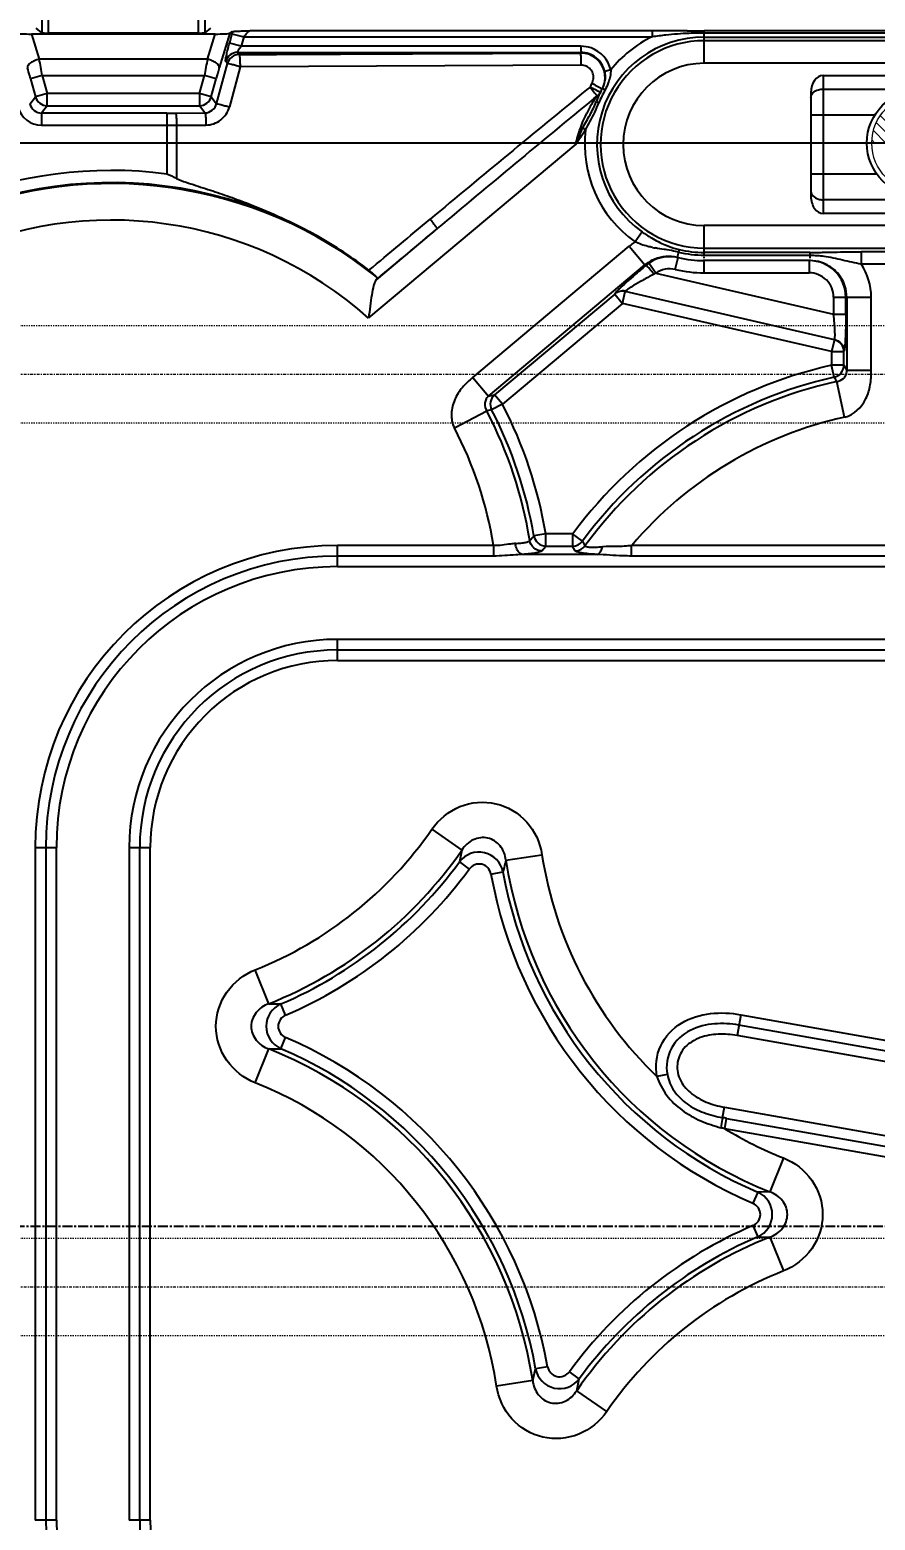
# Model space of a CAD drawing. Header units: millimetres. Extents: x 2461 to 3142, y 1660 to 2165.
# Drawn here: x 2620.1 to 2689.6, y 1905.2 to 2027.7 of the extents above; entities that cross this region are included whole.
import ezdxf
from ezdxf.enums import TextEntityAlignment as Align

# ---------------------------------------------------------------- set-up
doc = ezdxf.new("R2010")
doc.units = ezdxf.units.MM
doc.linetypes.add('CENTER', pattern=[0.6, 0.375, -0.075, 0.075, -0.075])
doc.linetypes.add('HIDDEN', pattern=[0.2, 0.1, -0.1])
for name, color, linetype, lineweight in [('cool', 153, 'HIDDEN', 9), ('dim', 82, 'Continuous', 9), ('epin', 13, 'Continuous', 9)]:
    doc.layers.add(name, color=color, linetype=linetype, lineweight=lineweight)
doc.layers.add('DEFAULT_2', color=8, linetype='HIDDEN')
doc.styles.get("Standard").update_dxf_attribs({"font": 'arial.ttf'})
doc.styles.add('TXT05', font='txt.shx', dxfattribs={"width": 0.5, "bigfont": 'gbcbig.shx'})
doc.dimstyles.new('mold', dxfattribs={"dimtxt": 8, "dimasz": 5, "dimexe": 0, "dimexo": 0, "dimgap": 0, "dimtad": 1, "dimzin": 1, "dimtxsty": 'Standard', "dimcen": 0, "dimclrd": 4, "dimclre": 4, "dimclrt": 6, "dimazin": 0, "dimtfac": 1, "dimtofl": 0, "dimtmove": 0, "dimatfit": 3, "dimfxl": 0, "dimarcsym": 0})

# ---------------------------------------------------------------- blocks, each defined once
blk = doc.blocks.new('124')
at = {"layer": 'cool', "ltscale": 0.932966}
for p, q in [((10.14, -1344.71), (401.48, -1344.71)), ((10.14, -1352.71), (401.48, -1352.71))]:
    blk.add_line(p, q, dxfattribs=at)
at = {"layer": 'cool', "color": 1, "linetype": 'CENTER', "ltscale": 0.621977}
blk.add_line((-4.19, -1348.71), (415.81, -1348.71), dxfattribs=at)
blk = doc.blocks.new('*D76')
at = {"layer": 'Defpoints', "color": 0, "transparency": 16777216}
for p in [(2511.8, 2018.35), (2724.98, 2018.35), (2728.28, 1929.35)]:
    blk.add_point(p, dxfattribs=at)
at = {"layer": 'dim', "color": 4, "lineweight": -2, "transparency": 16777216}
blk.add_line((2724.98, 2018.35), (2494.94, 2018.35), dxfattribs=at)
at = {"layer": 'dim', "color": 6, "transparency": 16777216, "insert": (2503.37, 2021.36), "char_height": 5, "attachment_point": 5}
blk.add_mtext('89,00', dxfattribs=at)
blk = doc.blocks.new('*D81')
at = {"layer": 'Defpoints', "color": 0, "transparency": 16777216}
for p in [(2694.28, 2111.46), (2693.28, 2018.35), (2728.28, 1929.35)]:
    blk.add_point(p, dxfattribs=at)
at = {"layer": 'dim', "color": 4, "lineweight": -2, "transparency": 16777216}
for p, q in [((2694.28, 2107.46), (2694.28, 2128.31)), ((2693.28, 2103.46), (2694.28, 2107.46)), ((2693.28, 2018.35), (2693.28, 2103.46))]:
    blk.add_line(p, q, dxfattribs=at)
at = {"layer": 'dim', "color": 6, "transparency": 16777216, "insert": (2691.27, 2119.89), "char_height": 5, "attachment_point": 5, "rotation": 90}
blk.add_mtext('35,00', dxfattribs=at)
blk = doc.blocks.new('epin_ejp_8')
at = {"layer": 'epin'}
h = blk.add_hatch(dxfattribs=at)
h.set_pattern_fill('_ANSI31', color=123, scale=0.2, angle=90, style=0)
h.set_pattern_definition([(135, (-263.1036, 1313.3417), (-0.4490128, -0.4490128), [])])
h.paths.add_polyline_path([(0, 4, 0.414214), (-4, 0), (0, 0)])
h.paths.add_polyline_path([(4, 0), (0, 0), (0, -4, 0.414214)])
at = {"layer": 'epin', "color": 1, "linetype": 'CENTER', "ltscale": 0.248791}
for p, q in [((0, -4.4), (0, 4.4)), ((-4.4, 0), (4.4, 0))]:
    blk.add_line(p, q, dxfattribs=at)
at = {"layer": 'epin'}
blk.add_circle((0, 0), 4, dxfattribs=at)
at = {"layer": 'epin', "color": 6, "style": 'TXT05', "width": 0.5}
blk.add_text('%%c8', height=2.8, dxfattribs=at).set_placement((1.33, 1.8), align=Align.MIDDLE)

msp = doc.modelspace()

# ---------------------------------------------------------------- linework, layer by layer
at = {"color": 7, "linetype": 'Continuous'}
for p, q in [((2621.094, 2042.095), (2621.094, 2027.422)), ((2621.62, 2027.397), (2621.62, 2042.484)), ((2633.937, 2042.085), (2633.937, 2027.397)), ((2634.464, 2042.095), (2634.464, 2027.422)), ((2620.237, 2027.318), (2620.864, 2025.256)), ((2635.321, 2027.318), (2620.237, 2027.318)), ((2621.094, 2027.422), (2620.612, 2027.792)), ((2633.937, 2027.397), (2621.62, 2027.397)), ((2634.946, 2027.792), (2634.464, 2027.422)), ((2634.693, 2025.256), (2635.321, 2027.318)), ((2636.524, 2027.381), (2635.662, 2024.547)), ((2636.698, 2027.346), (2636.49, 2026.57)), ((2636.524, 2027.381), (2636.743, 2027.514)), ((2636.698, 2027.346), (2637.666, 2027.086)), ((2637.666, 2027.086), (2637.458, 2026.31)), ((2637.666, 2027.086), (2671.233, 2027.086)), ((2671.233, 2027.588), (2638.173, 2027.588)), ((2671.233, 2027.588), (2671.233, 2027.086)), ((2675.516, 2027.4), (2675.516, 2027.568)), ((2781.041, 2027.568), (2675.516, 2027.568)), ((2781.041, 2027.4), (2675.516, 2027.4)), ((2637.458, 2026.31), (2636.49, 2026.57)), ((2665.384, 2026.31), (2637.458, 2026.31)), ((2665.384, 2026.31), (2665.384, 2025.809)), ((2675.516, 2024.911), (2675.518, 2027.065)), ((2675.518, 2027.065), (2781.04, 2027.065)), ((2781.04, 2026.766), (2675.518, 2026.766)), ((2634.693, 2025.256), (2620.864, 2025.256)), ((2635.445, 2021.591), (2636.324, 2024.889)), ((2636.324, 2024.889), (2636.188, 2025.066)), ((2637.368, 2024.629), (2636.49, 2021.332)), ((2637.157, 2025.809), (2637.293, 2025.632)), ((2637.157, 2025.809), (2665.384, 2025.809)), ((2665.408, 2024.755), (2637.368, 2024.629)), ((2665.384, 2025.809), (2665.355, 2025.757)), ((2781.041, 2024.911), (2675.516, 2024.911)), ((2621.12, 2023.907), (2620.152, 2023.648)), ((2620.152, 2023.648), (2620.55, 2022.162)), ((2621.12, 2023.907), (2621.519, 2022.422)), ((2621.12, 2023.907), (2634.437, 2023.907)), ((2634.039, 2022.422), (2634.437, 2023.907)), ((2635.406, 2023.648), (2634.437, 2023.907)), ((2635.007, 2022.162), (2635.406, 2023.648)), ((2667.828, 2024.361), (2667.339, 2024.249)), ((2685.279, 2023.911), (2685.279, 2012.578)), ((2685.279, 2023.911), (2701.279, 2023.911)), ((2621.519, 2022.422), (2620.55, 2022.162)), ((2621.519, 2021.419), (2621.519, 2022.422)), ((2634.039, 2022.422), (2621.519, 2022.422)), ((2634.039, 2022.422), (2634.039, 2021.419)), ((2635.007, 2022.162), (2634.039, 2022.422)), ((2666.127, 2022.957), (2665.839, 2022.722)), ((2666.691, 2022.224), (2666.426, 2022.005)), ((2667.36, 2022.723), (2667.174, 2022.825)), ((2684.279, 2022.497), (2684.279, 2013.992)), ((2685.279, 2022.79), (2701.279, 2022.79)), ((2620.092, 2021.565), (2620.55, 2022.162)), ((2621.519, 2021.419), (2621.061, 2020.822)), ((2621.519, 2021.419), (2634.039, 2021.419)), ((2634.485, 2020.838), (2634.039, 2021.419)), ((2635.007, 2022.162), (2635.445, 2021.591)), ((2666.861, 2021.661), (2666.665, 2021.739)), ((2621.061, 2020.822), (2621.061, 2019.82)), ((2631.349, 2020.822), (2621.061, 2020.822)), ((2621.061, 2019.82), (2632.15, 2019.822)), ((2631.349, 2020.822), (2631.349, 2015.813)), ((2632.07, 2020.824), (2634.485, 2020.838)), ((2632.15, 2019.822), (2634.563, 2019.835)), ((2632.15, 2019.822), (2632.15, 2015.446)), ((2684.279, 2020.668), (2689.536, 2020.668)), ((2665.767, 2019.456), (2665.544, 2019.611)), ((2664.964, 2018.273), (2647.93, 2003.98)), ((2684.279, 2015.821), (2689.682, 2015.821)), ((2701.279, 2013.699), (2685.279, 2013.699)), ((2701.279, 2012.578), (2685.279, 2012.578)), ((2653.566, 2011.329), (2648.555, 2007.124)), ((2675.516, 2009.143), (2675.516, 2011.578)), ((2781.041, 2011.578), (2675.516, 2011.578)), ((2670.41, 2011.052), (2669.829, 2010.233)), ((2656.506, 1999.1), (2669.347, 2009.876)), ((2669.347, 2009.876), (2670.638, 2008.338)), ((2673.13, 2007.965), (2673.358, 2008.944)), ((2673.447, 2009.609), (2673.292, 2008.96)), ((2675.516, 2009.723), (2781.041, 2009.723)), ((2684.201, 2009.365), (2675.516, 2009.365)), ((2675.516, 2009.143), (2684.201, 2009.143)), ((2684.201, 2009.365), (2684.201, 2008.9)), ((2688.42, 2009.424), (2688.42, 2008.42)), ((2699.295, 2009.424), (2688.42, 2009.424)), ((2657.796, 1997.563), (2670.638, 2008.338)), ((2670.638, 2008.338), (2670.734, 2008.315)), ((2671.528, 2007.66), (2670.958, 2008.486)), ((2671.528, 2007.66), (2686.142, 2004.292)), ((2675.516, 2007.692), (2675.516, 2008.697)), ((2684.129, 2008.697), (2675.516, 2008.697)), ((2675.516, 2007.692), (2684.129, 2007.692)), ((2684.129, 2008.697), (2684.129, 2007.692)), ((2688.42, 2008.42), (2699.295, 2008.42)), ((2668.157, 2005.946), (2658.282, 1997.66)), ((2668.802, 2005.178), (2658.927, 1996.892)), ((2668.168, 2005.978), (2668.157, 2005.946)), ((2668.157, 2005.946), (2668.802, 2005.178)), ((2668.802, 2005.178), (2669.026, 2006.152)), ((2685.984, 2001.217), (2668.802, 2005.178)), ((2669.038, 2006.183), (2669.026, 2006.152)), ((2686.209, 2002.191), (2669.026, 2006.152)), ((2686.142, 2005.683), (2686.142, 2004.292)), ((2686.142, 2005.682), (2687.146, 2005.682)), ((2687.146, 2004.292), (2687.146, 2005.682)), ((2687.225, 2005.682), (2687.225, 1999.66)), ((2687.225, 2005.682), (2689.232, 2005.682)), ((2689.232, 1999.66), (2689.232, 2005.682)), ((2686.142, 2004.292), (2687.146, 2004.292)), ((2686.209, 2002.191), (2685.984, 2001.217)), ((2686.209, 2002.191), (2686.225, 2002.222)), ((2685.984, 2001.217), (2685.984, 2000.095)), ((2685.984, 2001.217), (2686.988, 2001.217)), ((2686.988, 2001.217), (2687.004, 2001.248)), ((2686.988, 2000.095), (2686.988, 2001.217)), ((2656.506, 1999.1), (2657.796, 1997.563)), ((2686.201, 1999.119), (2685.984, 2000.095)), ((2686.988, 2000.095), (2685.984, 2000.095)), ((2686.988, 2000.095), (2687.225, 1999.66)), ((2689.232, 1999.66), (2687.225, 1999.66)), ((2687.039, 1995.826), (2686.397, 1998.755)), ((2657.796, 1997.563), (2658.282, 1997.66)), ((2658.927, 1996.892), (2658.04, 1996.431)), ((2658.927, 1996.892), (2658.282, 1997.66)), ((2654.979, 1994.956), (2657.635, 1996.346)), ((2658.04, 1996.431), (2657.635, 1996.346)), ((2662.498, 1986.238), (2661.512, 1986.071)), ((2662.498, 1985.239), (2662.498, 1986.238)), ((2664.701, 1986.238), (2662.498, 1986.238)), ((2664.701, 1986.238), (2664.701, 1985.239)), ((2665.505, 1985.645), (2664.701, 1986.238)), ((2665.505, 1985.645), (2665.71, 1985.251)), ((2645.366, 1983.546), (2645.366, 1985.287)), ((2658.199, 1985.287), (2645.366, 1985.287)), ((2658.199, 1984.417), (2645.366, 1984.417)), ((2658.199, 1985.287), (2658.199, 1984.417)), ((2666.677, 1984.546), (2660.588, 1984.546)), ((2662.16, 1984.841), (2662.498, 1985.239)), ((2662.498, 1985.239), (2664.701, 1985.239)), ((2664.903, 1984.841), (2664.701, 1985.239)), ((2669.549, 1984.417), (2669.549, 1985.287)), ((2718.166, 1985.287), (2669.549, 1985.287)), ((2718.166, 1984.417), (2669.549, 1984.417)), ((2645.366, 1983.546), (2811.191, 1983.546)), ((2645.366, 1975.827), (2645.366, 1977.568)), ((2811.191, 1977.568), (2645.366, 1977.568)), ((2645.366, 1976.697), (2723.704, 1976.697)), ((2645.366, 1975.827), (2723.704, 1975.827)), ((2653.13, 1961.96), (2655.596, 1960.254)), ((2620.536, 1960.457), (2620.536, 1905.182)), ((2620.536, 1960.457), (2622.277, 1960.457)), ((2621.407, 1960.457), (2621.407, 1905.182)), ((2622.277, 1905.182), (2622.277, 1960.457)), ((2628.255, 1960.457), (2628.255, 1905.182)), ((2628.255, 1960.457), (2629.996, 1960.457)), ((2629.126, 1905.182), (2629.126, 1960.457)), ((2629.996, 1905.182), (2629.996, 1960.457)), ((2655.596, 1960.254), (2655.392, 1959.28)), ((2659.216, 1959.42), (2662.18, 1959.874)), ((2655.392, 1959.28), (2656.199, 1958.69)), ((2657.99, 1958.277), (2658.974, 1958.454)), ((2639.727, 1947.626), (2638.619, 1950.412)), ((2639.727, 1947.626), (2640.722, 1947.606)), ((2641.115, 1946.687), (2640.722, 1947.606)), ((2678.511, 1946.724), (2678.209, 1945.01)), ((2678.511, 1946.724), (2698.05, 1943.279)), ((2697.899, 1942.422), (2678.36, 1945.867)), ((2638.619, 1941.125), (2639.727, 1943.911)), ((2639.727, 1943.911), (2640.722, 1943.931)), ((2640.722, 1943.931), (2641.115, 1944.85)), ((2697.748, 1941.564), (2678.209, 1945.01)), ((2672.481, 1941.812), (2671.627, 1941.645)), ((2677.019, 1938.264), (2677.17, 1939.122)), ((2677.17, 1939.122), (2696.71, 1935.677)), ((2677.203, 1937.349), (2677.354, 1938.206)), ((2677.354, 1938.206), (2696.559, 1934.82)), ((2696.408, 1933.963), (2677.203, 1937.349)), ((2682.013, 1934.951), (2680.904, 1932.164)), ((2679.909, 1932.145), (2679.516, 1931.226)), ((2680.904, 1932.164), (2679.909, 1932.145)), ((2679.516, 1929.388), (2679.909, 1928.469)), ((2679.909, 1928.469), (2680.904, 1928.45)), ((2680.904, 1928.45), (2682.013, 1925.663)), ((2661.415, 1916.656), (2661.658, 1917.621)), ((2662.641, 1917.798), (2661.658, 1917.621)), ((2665.239, 1916.796), (2664.432, 1917.385)), ((2661.415, 1916.656), (2658.451, 1916.202)), ((2665.035, 1915.822), (2665.239, 1916.796)), ((2667.501, 1914.116), (2665.035, 1915.822)), ((2622.277, 1905.182), (2620.536, 1905.182)), ((2629.996, 1905.182), (2628.255, 1905.182))]:
    msp.add_line(p, q, dxfattribs=at)
msp.add_line((2728.279, 2018.355), (2681.576, 2018.355))
at = {"color": 1, "linetype": 'CENTER', "ltscale": 2.176921}
msp.add_line((2518.279, 1929.352), (2938.279, 1929.352), dxfattribs=at)
at = {"color": 7, "linetype": 'Continuous'}
msp.add_circle((2693.279, 2018.355), 4.4, dxfattribs=at)
for centre, radius, start, end in [((2658.99, 2021.372), 23.079, 164.56549, 164.99997), ((2675.516, 2018.245), 9.825, 115.85015, 141.49719), ((2676.19, 1991.673), 35.758, 96.149, 97.9682), ((2675.614, 2256.937), 229.369, 269.62421, 269.97554), ((2675.516, 1999.315), 28.086, 90.00037, 91.21098), ((2665.384, 2023.804), 2.507, 12.9655, 70.67465), ((2675.516, 2018.245), 8.821, 89.99108, 234.63002), ((2675.516, 2018.245), 8.522, 89.99108, 270), ((2560.628, 2013.111), 61.449, 10.11953, 11.39928), ((2694.804, 2013.135), 61.32, 168.59938, 169.88181), ((2637.161, 2024.801), 1.008, 90.24128, 164.75868), ((2637.297, 2024.624), 1.008, 90.22947, 164.77053), ((2665.356, 2023.755), 2.002, 83.65542, 90.02061), ((2665.36, 2023.751), 2.005, 351.35045, 50.61772), ((2675.516, 2018.245), 6.666, 90, 270), ((2662.031, 2016.545), 27.556, 163.11861, 165.06215), ((2665.438, 2023.786), 1.954, 345.40832, 359.51804), ((2665.342, 2023.788), 2.049, 359.48616, 13.00729), ((3723.451, 729.879), 1670.325, 129.28496, 129.856996), ((2675.541, 2018.234), 10.533, 151.42945, 153.35534), ((2648.547, 1987.841), 39.272, 62.86929, 63.40743), ((2678.3, 2014.455), 13.969, 146.20929, 149.09009), ((2675.516, 2018.245), 9.547, 151.55, 158.45628), ((2675.516, 2018.245), 9.305, 151.23105, 158.45634), ((2666.416, 2022.789), 0.624, 321.2121, 333.43504), ((2665.394, 2023.801), 2, 331.24742, 345.29177), ((2621.06, 2021.824), 2.004, 194.98167, 270.01778), ((2621.523, 2022.427), 1.008, 195.22948, 269.77052), ((2634.035, 2022.427), 1.008, 270.22947, 344.77053), ((4268.936, 78.614), 2518.89, 129.50882, 129.888979), ((2676.686, 2015.391), 12.103, 151.03681, 153.42871), ((2677.309, 2015.044), 12.816, 149.0729, 151.02541), ((2631.349, 2149.815), 128.993, 269.99981, 270.32005), ((2675.516, 2018.245), 9.825, 172.91662, 234.62935), ((2626.774, 1980.19), 35.915, 82.68167, 198.9863), ((2626.774, 1980.19), 34.916, 60.99809, 198.98516), ((2626.774, 1980.19), 34.835, 51.25547, 235.01326), ((2607.391, 1962.381), 58.557, 64.98743, 65.84937), ((2626.774, 1980.19), 31.836, 48.35335, 249.1483), ((2626.456, 1980.089), 35.158, 52.28784, 60.62387), ((2672.545, 2006.066), 4.973, 127.70464, 130.00965), ((2672.583, 2006.019), 5.035, 123.16647, 127.72075), ((2676.476, 2019.595), 10.477, 234.62733, 237.09662), ((2672.65, 2006.042), 2.973, 76.98133, 130.11333), ((2673.278, 2020.116), 10.533, 258.93093, 260.30543), ((2672.608, 2005.896), 3.145, 94.62627, 111.76418), ((2675.516, 2018.245), 9.547, 256.93309, 270), ((2675.516, 2018.245), 9.101, 256.52593, 270), ((2675.516, 2018.245), 8.88, 256.52755, 270), ((2684.16, 2056.978), 47.613, 270.04916, 271.02137), ((2683.302, 2108.208), 98.85, 270.98923, 271.24636), ((2711.595, 1959.407), 63.728, 130.75753, 131.51514), ((2730.62, 1937.304), 92.892, 130.14153, 130.74543), ((2672.165, 2006.17), 1.621, 113.12791, 118.55844), ((2672.674, 2006.002), 2.015, 76.91604, 124.6468), ((2675.516, 2018.245), 10.553, 256.93273, 270), ((2684.131, 2005.681), 2.011, 0.05865, 90.06938), ((2684.129, 2005.68), 3.017, 0.07274, 89.94527), ((2684.214, 2005.682), 5.018, 359.99764, 33.06524), ((2668.8, 2005.171), 1.008, 112.13289, 129.65175), ((2693.858, 1964.728), 36.232, 102.55062, 143.58243), ((2693.858, 1964.728), 35.233, 102.55062, 143.58243), ((2693.858, 1964.728), 34.835, 102.36727, 143.90312), ((2626.774, 1980.19), 36.232, 9.60936, 27.44938), ((2626.774, 1980.19), 34.835, 9.07206, 27.63273), ((2626.774, 1980.19), 35.233, 9.60936, 27.44938), ((2693.858, 1964.728), 31.836, 102.29721, 139.77694), ((2626.774, 1980.19), 31.836, 9.21298, 27.63321), ((2479.206, 2144.89), 241.783, 318.81634, 318.93864), ((2662.508, 1986.251), 1.012, 190.21204, 269.38512), ((2664.695, 1986.25), 1.011, 270.33216, 323.26065), ((2645.366, 1960.457), 24.83, 90, 180), ((2645.366, 1960.457), 23.96, 90, 180), ((2645.366, 1960.457), 23.089, 90, 180), ((2645.366, 1960.457), 17.111, 90, 180), ((2645.366, 1960.457), 16.24, 90, 180), ((2645.366, 1960.457), 15.37, 89.99951, 180), ((2626.774, 1980.19), 32.047, 291.69163, 325.32938), ((2626.774, 1980.19), 35.046, 291.69173, 325.32942), ((2657, 1958.074), 2.01, 10.89742, 143.14709), ((2693.858, 1964.728), 32.047, 188.71267, 226.07744), ((2626.774, 1980.19), 35.444, 293.17475, 323.8464), ((2626.774, 1980.19), 36.443, 293.17474, 323.8463), ((2693.858, 1964.728), 35.046, 188.71264, 248.30827), ((2693.858, 1964.728), 36.443, 190.19575, 246.82527), ((2693.858, 1964.728), 35.444, 190.19566, 246.82525), ((2641.536, 1945.769), 2.01, 113.87541, 246.12552), ((2626.774, 1911.347), 34.835, 110.85165, 298.46167), ((2626.774, 1911.347), 35.046, 8.71276, 68.30827), ((2626.774, 1911.347), 35.444, 10.19578, 66.82525), ((2626.774, 1911.347), 36.443, 10.19576, 66.82527), ((2626.774, 1911.347), 31.836, 110.85169, 290.4069), ((2626.774, 1911.347), 32.047, 8.71266, 68.30837), ((2667.799, 1895.056), 44.188, 77.51488, 77.95299), ((2654.471, 1852.541), 87.801, 74.99529, 75.2102), ((2693.858, 1964.728), 32.047, 238.68815, 248.30837), ((2679.096, 1930.307), 2.01, 293.87541, 66.12552), ((2693.858, 1895.886), 36.443, 113.17474, 143.84629), ((2693.858, 1895.886), 35.046, 111.69173, 145.3293), ((2693.858, 1895.886), 35.444, 113.17475, 143.84628), ((2693.858, 1895.886), 32.047, 111.69163, 145.32939), ((2626.774, 1911.347), 35.915, 161.01334, 276.00733), ((2626.774, 1911.347), 34.916, 161.0165, 276.00618), ((2663.631, 1918.001), 2.01, 190.89644, 323.14654), ((2645.366, 1905.182), 23.96, 180, 252.43937), ((2645.366, 1905.182), 23.089, 180, 270), ((2645.366, 1905.182), 16.24, 180, 270), ((2645.366, 1905.182), 15.37, 180, 270)]:
    msp.add_arc(centre, radius, start, end, dxfattribs=at)
for centre, major_axis, ratio, start_param, end_param in [((2620.082, 2027.378), (1.053, -0.009), 0.0567968, -3.0463879, -1.4224933), ((2621.613, 2027.423), (0.52, 0), 0.0506127, -3.0756346, -1.5571982), ((2635.476, 2027.378), (1.053, 0.009), 0.0567968, -1.7190994, -0.0952047), ((2685.279, 2022.497), (0, 1.414), 0.7071068, 0, 1.5707963), ((2685.279, 2013.992), (0, 1.414), 0.7071068, 1.5707963, 3.1415927)]:
    msp.add_ellipse(centre, major_axis=major_axis, ratio=ratio, start_param=start_param, end_param=end_param, dxfattribs=at)
for points, knots in [([(2633.937, 2027.397), (2634.001, 2027.397), (2634.12, 2027.399), (2634.28, 2027.4), (2634.388, 2027.414), (2634.45, 2027.411), (2634.464, 2027.422)], [0, 0, 0, 0, 0.3615799, 0.6772908, 0.9013781, 1, 1, 1, 1]), ([(2636.743, 2027.514), (2636.76, 2027.524), (2636.82, 2027.529), (2636.929, 2027.543), (2637.087, 2027.552), (2637.353, 2027.564), (2637.719, 2027.575), (2638.02, 2027.583), (2638.173, 2027.588)], [0, 0, 0, 0, 0.0399172, 0.1207619, 0.2341016, 0.3702991, 0.67908, 1, 1, 1, 1]), ([(2637.666, 2027.086), (2637.714, 2027.145), (2637.808, 2027.257), (2637.946, 2027.409), (2638.065, 2027.516), (2638.139, 2027.581), (2638.173, 2027.588)], [0, 0, 0, 0, 0.3176558, 0.6119425, 0.8543796, 1, 1, 1, 1]), ([(2674.11, 2027.573), (2673.392, 2027.577), (2672.433, 2027.586), (2671.473, 2027.588), (2671.233, 2027.588)], [0, 0, 0, 0, 0.7488234, 1, 1, 1, 1]), ([(2674.923, 2027.394), (2674.706, 2027.39), (2673.85, 2027.361), (2672.995, 2027.294), (2672.359, 2027.226)], [0, 0, 0, 0, 0.2534949, 1, 1, 1, 1]), ([(2675.519, 2027.065), (2675.519, 2027.075), (2675.514, 2027.124), (2675.518, 2027.235), (2675.516, 2027.337), (2675.516, 2027.4)], [0, 0, 0, 0, 0.089341, 0.4328317, 1, 1, 1, 1]), ([(2636.188, 2025.066), (2636.179, 2025.079), (2636.181, 2025.133), (2636.187, 2025.228), (2636.212, 2025.375), (2636.263, 2025.646), (2636.355, 2026.051), (2636.441, 2026.389), (2636.49, 2026.57)], [0, 0, 0, 0, 0.0309384, 0.0957, 0.1929796, 0.3186544, 0.6353373, 1, 1, 1, 1]), ([(2637.458, 2026.31), (2637.411, 2026.252), (2637.329, 2026.146), (2637.223, 2025.985), (2637.173, 2025.9), (2637.141, 2025.816), (2637.157, 2025.809)], [0, 0, 0, 0, 0.378419, 0.6956466, 0.913011, 1, 1, 1, 1]), ([(2620.864, 2025.256), (2620.733, 2025.224), (2620.488, 2025.142), (2620.175, 2024.969), (2619.957, 2024.78), (2619.888, 2024.614), (2619.896, 2024.547)], [0, 0, 0, 0, 0.319523, 0.6107641, 0.8402539, 1, 1, 1, 1]), ([(2635.662, 2024.547), (2635.67, 2024.614), (2635.6, 2024.779), (2635.383, 2024.969), (2635.07, 2025.142), (2634.824, 2025.224), (2634.693, 2025.256)], [0, 0, 0, 0, 0.1596279, 0.3889057, 0.6802914, 1, 1, 1, 1]), ([(2637.368, 2024.629), (2637.243, 2024.663), (2637.007, 2024.724), (2636.693, 2024.808), (2636.471, 2024.854), (2636.359, 2024.889), (2636.324, 2024.889)], [0, 0, 0, 0, 0.3622423, 0.6794971, 0.9035167, 1, 1, 1, 1]), ([(2637.293, 2025.632), (2639.63, 2025.644), (2648.984, 2025.692), (2658.338, 2025.732), (2665.355, 2025.757)], [0, 0, 0, 0, 0.2498512, 1, 1, 1, 1]), ([(2637.293, 2025.632), (2637.301, 2025.625), (2637.309, 2025.59), (2637.323, 2025.529), (2637.334, 2025.432), (2637.351, 2025.248), (2637.363, 2024.977), (2637.368, 2024.748), (2637.368, 2024.629)], [0, 0, 0, 0, 0.0321876, 0.0968872, 0.1933106, 0.3200055, 0.6457053, 1, 1, 1, 1]), ([(2665.408, 2024.755), (2665.407, 2024.874), (2665.404, 2025.102), (2665.396, 2025.374), (2665.384, 2025.557), (2665.377, 2025.654), (2665.366, 2025.716), (2665.362, 2025.749), (2665.355, 2025.757)], [0, 0, 0, 0, 0.35538, 0.6818897, 0.8087126, 0.9049905, 0.9691599, 1, 1, 1, 1]), ([(2620.152, 2023.648), (2620.131, 2023.725), (2620.049, 2024.026), (2619.963, 2024.325), (2619.896, 2024.547)], [0, 0, 0, 0, 0.2579412, 1, 1, 1, 1]), ([(2667.828, 2024.361), (2667.829, 2024.318), (2667.828, 2024.144), (2667.806, 2023.969), (2667.781, 2023.839)], [0, 0, 0, 0, 0.2436447, 1, 1, 1, 1]), ([(2666.127, 2022.958), (2666.169, 2022.907), (2666.321, 2022.719), (2666.471, 2022.529), (2666.575, 2022.389)], [0, 0, 0, 0, 0.2759514, 1, 1, 1, 1]), ([(2666.29, 2023.272), (2666.341, 2023.244), (2666.537, 2023.136), (2666.733, 2023.028), (2666.876, 2022.945)], [0, 0, 0, 0, 0.2608796, 1, 1, 1, 1]), ([(2666.974, 2022.509), (2666.976, 2022.512), (2666.957, 2022.52), (2666.94, 2022.536), (2666.893, 2022.56), (2666.807, 2022.609), (2666.657, 2022.688), (2666.529, 2022.754), (2666.456, 2022.792)], [0, 0, 0, 0, 0.0175151, 0.0675632, 0.1498375, 0.2637053, 0.5832492, 1, 1, 1, 1]), ([(2666.575, 2022.389), (2666.584, 2022.377), (2666.613, 2022.337), (2666.642, 2022.297), (2666.662, 2022.268)], [0, 0, 0, 0, 0.2912029, 1, 1, 1, 1]), ([(2666.876, 2022.945), (2666.912, 2022.925), (2666.972, 2022.889), (2667.058, 2022.843), (2667.088, 2022.813), (2667.125, 2022.799), (2667.122, 2022.793)], [0, 0, 0, 0, 0.4308836, 0.7433978, 0.9340224, 1, 1, 1, 1]), ([(2684.279, 2022.083), (2684.279, 2022.225), (2684.433, 2022.54), (2684.73, 2022.687), (2684.896, 2022.736)], [0, 0, 0, 0, 0.4517949, 1, 1, 1, 1]), ([(2620.092, 2021.565), (2620.147, 2021.358), (2620.411, 2020.979), (2620.847, 2020.822), (2621.061, 2020.822)], [0, 0, 0, 0, 0.4999527, 1, 1, 1, 1]), ([(2634.485, 2020.838), (2634.699, 2020.839), (2635.131, 2021.002), (2635.391, 2021.384), (2635.445, 2021.591)], [0, 0, 0, 0, 0.4987088, 1, 1, 1, 1]), ([(2634.563, 2019.835), (2634.992, 2019.837), (2635.873, 2020.138), (2636.38, 2020.916), (2636.49, 2021.332)], [0, 0, 0, 0, 0.4994962, 1, 1, 1, 1]), ([(2635.445, 2021.591), (2635.479, 2021.592), (2635.591, 2021.557), (2635.818, 2021.51), (2636.133, 2021.425), (2636.369, 2021.364), (2636.49, 2021.332)], [0, 0, 0, 0, 0.0943704, 0.3203903, 0.6494546, 1, 1, 1, 1]), ([(2665.544, 2019.611), (2665.721, 2019.98), (2666.151, 2020.659), (2666.492, 2021.387), (2666.636, 2021.75)], [0, 0, 0, 0, 0.511732, 1, 1, 1, 1]), ([(2632.07, 2020.825), (2632.078, 2020.817), (2632.088, 2020.782), (2632.102, 2020.72), (2632.114, 2020.623), (2632.131, 2020.444), (2632.145, 2020.173), (2632.149, 2019.945), (2632.15, 2019.822)], [0, 0, 0, 0, 0.033776, 0.0994545, 0.1960768, 0.3203881, 0.6349699, 1, 1, 1, 1]), ([(2634.485, 2020.838), (2634.493, 2020.831), (2634.502, 2020.797), (2634.516, 2020.737), (2634.528, 2020.641), (2634.545, 2020.458), (2634.557, 2020.185), (2634.563, 2019.955), (2634.563, 2019.835)], [0, 0, 0, 0, 0.0316991, 0.0952326, 0.1903438, 0.3160898, 0.6422463, 1, 1, 1, 1]), ([(2664.964, 2018.273), (2665.01, 2018.494), (2665.226, 2019.365), (2665.561, 2020.204), (2665.862, 2020.805)], [0, 0, 0, 0, 0.2514541, 1, 1, 1, 1]), ([(2665.767, 2019.456), (2665.897, 2019.69), (2666.153, 2020.161), (2666.408, 2020.632), (2666.522, 2020.874)], [0, 0, 0, 0, 0.50076, 1, 1, 1, 1]), ([(2632.15, 2015.446), (2632.404, 2015.328), (2632.932, 2015.138), (2633.995, 2014.786), (2635.329, 2014.359), (2636.918, 2013.811), (2637.966, 2013.415), (2638.487, 2013.208)], [0, 0, 0, 0, 0.1249724, 0.2499531, 0.4999404, 0.7499535, 1, 1, 1, 1]), ([(2684.279, 2014.406), (2684.279, 2014.264), (2684.433, 2013.949), (2684.73, 2013.802), (2684.896, 2013.753)], [0, 0, 0, 0, 0.4517949, 1, 1, 1, 1]), ([(2653.566, 2011.329), (2653.567, 2011.339), (2653.549, 2011.365), (2653.521, 2011.414), (2653.467, 2011.489), (2653.362, 2011.63), (2653.199, 2011.837), (2653.059, 2012.009), (2652.984, 2012.098)], [0, 0, 0, 0, 0.0281907, 0.0900162, 0.1845248, 0.3103879, 0.6381896, 1, 1, 1, 1]), ([(2671.256, 2009.779), (2671.127, 2009.804), (2670.639, 2009.911), (2670.16, 2010.07), (2669.829, 2010.233)], [0, 0, 0, 0, 0.2626182, 1, 1, 1, 1]), ([(2670.784, 2010.798), (2670.911, 2010.716), (2671.403, 2010.413), (2671.92, 2010.151), (2672.312, 2009.986)], [0, 0, 0, 0, 0.2628066, 1, 1, 1, 1]), ([(2672.312, 2009.986), (2672.4, 2009.95), (2672.77, 2009.801), (2673.152, 2009.68), (2673.448, 2009.609)], [0, 0, 0, 0, 0.2375728, 1, 1, 1, 1]), ([(2672.466, 2009.58), (2672.381, 2009.594), (2672.061, 2009.646), (2671.74, 2009.693), (2671.505, 2009.733)], [0, 0, 0, 0, 0.2654875, 1, 1, 1, 1]), ([(2673.396, 2009.394), (2673.317, 2009.412), (2673.009, 2009.483), (2672.698, 2009.541), (2672.466, 2009.58)], [0, 0, 0, 0, 0.2572934, 1, 1, 1, 1]), ([(2685.353, 2009.06), (2685.866, 2008.995), (2686.885, 2008.754), (2687.904, 2008.526), (2688.42, 2008.42)], [0, 0, 0, 0, 0.4955968, 1, 1, 1, 1]), ([(2685.452, 2009.381), (2685.682, 2009.386), (2686.671, 2009.409), (2687.66, 2009.424), (2688.42, 2009.424)], [0, 0, 0, 0, 0.2322889, 1, 1, 1, 1]), ([(2648.575, 2007.359), (2648.541, 2007.398), (2648.349, 2007.593), (2648.138, 2007.767), (2647.962, 2007.903)], [0, 0, 0, 0, 0.1885011, 1, 1, 1, 1]), ([(2670.769, 2008.288), (2670.765, 2008.292), (2670.754, 2008.301), (2670.743, 2008.313), (2670.734, 2008.315)], [0, 0, 0, 0, 0.3785905, 1, 1, 1, 1]), ([(2671.39, 2007.593), (2671.267, 2007.74), (2671.062, 2007.973), (2670.857, 2008.207), (2670.769, 2008.288)], [0, 0, 0, 0, 0.6160102, 1, 1, 1, 1]), ([(2687.075, 2006.611), (2686.929, 2007.057), (2686.424, 2007.898), (2685.583, 2008.4), (2685.136, 2008.546)], [0, 0, 0, 0, 0.4998203, 1, 1, 1, 1]), ([(2648.555, 2007.124), (2648.505, 2007.07), (2648.424, 2006.91), (2648.296, 2006.493), (2648.178, 2005.829), (2648.054, 2004.938), (2647.973, 2004.305), (2647.93, 2003.98)], [0, 0, 0, 0, 0.0689252, 0.1627511, 0.4065855, 0.6942837, 1, 1, 1, 1]), ([(2648.625, 2007.205), (2648.62, 2007.199), (2648.597, 2007.171), (2648.574, 2007.145), (2648.555, 2007.124)], [0, 0, 0, 0, 0.218311, 1, 1, 1, 1]), ([(2648.625, 2007.205), (2648.631, 2007.213), (2648.654, 2007.27), (2648.606, 2007.324), (2648.575, 2007.359)], [0, 0, 0, 0, 0.1857829, 1, 1, 1, 1]), ([(2668.825, 2006.648), (2668.739, 2006.569), (2668.584, 2006.424), (2668.404, 2006.249), (2668.29, 2006.132), (2668.229, 2006.066), (2668.191, 2006.017), (2668.169, 2005.989), (2668.168, 2005.978)], [0, 0, 0, 0, 0.3728512, 0.6779174, 0.7982444, 0.8948452, 0.9641141, 1, 1, 1, 1]), ([(2669.354, 2007.126), (2669.307, 2007.084), (2669.13, 2006.926), (2668.953, 2006.766), (2668.825, 2006.648)], [0, 0, 0, 0, 0.2650543, 1, 1, 1, 1]), ([(2669.711, 2006.639), (2669.626, 2006.587), (2669.471, 2006.493), (2669.267, 2006.362), (2669.131, 2006.271), (2669.063, 2006.215), (2669.041, 2006.193), (2669.038, 2006.183)], [0, 0, 0, 0, 0.3640196, 0.6697273, 0.8913033, 0.9612512, 1, 1, 1, 1]), ([(2670.72, 2007.223), (2670.631, 2007.173), (2670.292, 2006.983), (2669.956, 2006.787), (2669.711, 2006.639)], [0, 0, 0, 0, 0.2633223, 1, 1, 1, 1]), ([(2669.038, 2006.183), (2668.991, 2006.194), (2668.788, 2006.222), (2668.578, 2006.188), (2668.433, 2006.132)], [0, 0, 0, 0, 0.2378155, 1, 1, 1, 1]), ([(2686.225, 2002.222), (2686.24, 2002.242), (2686.249, 2002.317), (2686.26, 2002.454), (2686.26, 2002.657), (2686.25, 2003.028), (2686.212, 2003.58), (2686.169, 2004.044), (2686.142, 2004.292)], [0, 0, 0, 0, 0.0357553, 0.1039478, 0.2020474, 0.3268417, 0.6398978, 1, 1, 1, 1]), ([(2687.146, 2004.292), (2687.146, 2003.928), (2687.14, 2003.245), (2687.117, 2002.434), (2687.087, 2001.889), (2687.066, 2001.59), (2687.038, 2001.387), (2687.022, 2001.279), (2687.004, 2001.248)], [0, 0, 0, 0, 0.3582167, 0.6710562, 0.796705, 0.8956948, 0.9641575, 1, 1, 1, 1]), ([(2686.988, 2001.217), (2686.987, 2001.437), (2686.83, 2001.889), (2686.423, 2002.141), (2686.209, 2002.191)], [0, 0, 0, 0, 0.4993454, 1, 1, 1, 1]), ([(2686.225, 2002.222), (2686.436, 2002.172), (2686.843, 2001.923), (2687.003, 2001.471), (2687.004, 2001.248)], [0, 0, 0, 0, 0.4928871, 1, 1, 1, 1]), ([(2656.506, 1999.1), (2656.201, 1998.845), (2655.603, 1998.315), (2654.953, 1997.295), (2654.653, 1996.125), (2654.796, 1995.305), (2654.979, 1994.956)], [0, 0, 0, 0, 0.2509459, 0.5014213, 0.7514409, 1, 1, 1, 1]), ([(2686.203, 1999.119), (2686.418, 1999.168), (2686.828, 1999.42), (2686.987, 1999.874), (2686.988, 2000.095)], [0, 0, 0, 0, 0.5006619, 1, 1, 1, 1]), ([(2686.397, 1998.755), (2686.595, 1998.796), (2686.906, 1998.924), (2687.176, 1999.288), (2687.226, 1999.532), (2687.225, 1999.66)], [0, 0, 0, 0, 0.458736, 0.7114126, 1, 1, 1, 1]), ([(2687.076, 1995.837), (2687.824, 1996.001), (2688.763, 1996.985), (2689.207, 1998.469), (2689.232, 1999.265), (2689.232, 1999.66)], [0, 0, 0, 0, 0.4927867, 0.7461716, 1, 1, 1, 1]), ([(2657.796, 1997.563), (2657.697, 1997.482), (2657.543, 1997.286), (2657.438, 1996.845), (2657.539, 1996.525), (2657.635, 1996.346)], [0, 0, 0, 0, 0.2885874, 0.5412639, 1, 1, 1, 1]), ([(2658.282, 1997.66), (2658.113, 1997.518), (2657.867, 1997.104), (2657.938, 1996.628), (2658.04, 1996.431)], [0, 0, 0, 0, 0.4993344, 1, 1, 1, 1]), ([(2659.996, 1985.451), (2659.86, 1985.436), (2659.5, 1985.398), (2658.906, 1985.292), (2658.439, 1985.28), (2658.199, 1985.287)], [0, 0, 0, 0, 0.2267847, 0.602151, 1, 1, 1, 1]), ([(2659.996, 1985.451), (2660.148, 1985.46), (2660.419, 1985.48), (2660.776, 1985.528), (2661.015, 1985.587), (2661.147, 1985.643), (2661.173, 1985.682)], [0, 0, 0, 0, 0.3769418, 0.6741399, 0.882959, 1, 1, 1, 1]), ([(2660.588, 1984.546), (2660.516, 1984.556), (2660.314, 1984.655), (2660.09, 1984.982), (2660.013, 1985.286), (2659.996, 1985.451)], [0, 0, 0, 0, 0.1907312, 0.5641923, 1, 1, 1, 1]), ([(2662.16, 1984.841), (2661.93, 1984.843), (2661.457, 1985.016), (2661.211, 1985.456), (2661.173, 1985.682)], [0, 0, 0, 0, 0.5000071, 1, 1, 1, 1]), ([(2660.588, 1984.546), (2660.403, 1984.538), (2659.607, 1984.488), (2658.811, 1984.417), (2658.199, 1984.417)], [0, 0, 0, 0, 0.2325976, 1, 1, 1, 1]), ([(2662.16, 1984.841), (2662.121, 1984.795), (2661.947, 1984.735), (2661.63, 1984.661), (2661.154, 1984.596), (2660.792, 1984.562), (2660.588, 1984.546)], [0, 0, 0, 0, 0.1122423, 0.3203905, 0.6204379, 1, 1, 1, 1]), ([(2664.903, 1984.841), (2665.135, 1984.842), (2665.45, 1984.969), (2665.666, 1985.19), (2665.71, 1985.251)], [0, 0, 0, 0, 0.7539557, 1, 1, 1, 1]), ([(2666.677, 1984.546), (2666.449, 1984.561), (2666.035, 1984.592), (2665.498, 1984.657), (2665.145, 1984.721), (2664.969, 1984.784), (2664.913, 1984.82), (2664.903, 1984.841)], [0, 0, 0, 0, 0.3781606, 0.6855799, 0.8974372, 0.9621617, 1, 1, 1, 1]), ([(2665.71, 1985.251), (2665.716, 1985.235), (2665.762, 1985.206), (2665.904, 1985.17), (2666.191, 1985.149), (2666.629, 1985.151), (2666.967, 1985.168), (2667.154, 1985.18)], [0, 0, 0, 0, 0.0358155, 0.0981839, 0.3070334, 0.6159967, 1, 1, 1, 1]), ([(2666.677, 1984.546), (2666.729, 1984.554), (2666.872, 1984.623), (2667.045, 1984.849), (2667.123, 1985.061), (2667.154, 1985.18)], [0, 0, 0, 0, 0.1881668, 0.55315, 1, 1, 1, 1]), ([(2669.549, 1984.417), (2669.303, 1984.417), (2668.344, 1984.44), (2667.389, 1984.523), (2666.677, 1984.546)], [0, 0, 0, 0, 0.2573099, 1, 1, 1, 1]), ([(2669.549, 1985.287), (2669.14, 1985.228), (2668.34, 1985.171), (2667.539, 1985.205), (2667.154, 1985.18)], [0, 0, 0, 0, 0.516853, 1, 1, 1, 1]), ([(2653.13, 1961.96), (2653.692, 1962.772), (2655.316, 1964.11), (2658.453, 1964.377), (2661.157, 1962.764), (2662.031, 1960.85), (2662.18, 1959.874)], [0, 0, 0, 0, 0.2502416, 0.5000313, 0.7498079, 1, 1, 1, 1]), ([(2659.216, 1959.42), (2659.167, 1959.839), (2658.864, 1960.657), (2657.765, 1961.391), (2656.455, 1961.212), (2655.824, 1960.609), (2655.596, 1960.254)], [0, 0, 0, 0, 0.2566632, 0.4999923, 0.7433235, 1, 1, 1, 1]), ([(2657.99, 1958.277), (2657.956, 1958.468), (2657.767, 1958.83), (2657.248, 1959.15), (2656.641, 1959.09), (2656.314, 1958.847), (2656.199, 1958.69)], [0, 0, 0, 0, 0.2522661, 0.4999444, 0.7476423, 1, 1, 1, 1]), ([(2659.216, 1959.42), (2659.196, 1959.337), (2659.115, 1959.016), (2659.034, 1958.694), (2658.974, 1958.454)], [0, 0, 0, 0, 0.2554701, 1, 1, 1, 1]), ([(2638.619, 1941.125), (2637.701, 1941.49), (2636.032, 1942.771), (2635.068, 1945.769), (2636.032, 1948.766), (2637.701, 1950.047), (2638.619, 1950.412)], [0, 0, 0, 0, 0.2502428, 0.5000343, 0.7498084, 1, 1, 1, 1]), ([(2639.727, 1947.626), (2639.329, 1947.484), (2638.601, 1947.004), (2638.132, 1945.769), (2638.601, 1944.533), (2639.33, 1944.053), (2639.727, 1943.911)], [0, 0, 0, 0, 0.2566754, 0.5000065, 0.7433363, 1, 1, 1, 1]), ([(2641.116, 1946.687), (2640.937, 1946.611), (2640.627, 1946.346), (2640.432, 1945.768), (2640.627, 1945.191), (2640.937, 1944.926), (2641.115, 1944.85)], [0, 0, 0, 0, 0.2523574, 0.5000555, 0.7477338, 1, 1, 1, 1]), ([(2671.627, 1941.645), (2671.465, 1942.475), (2671.681, 1944.291), (2673.532, 1946.227), (2676.011, 1946.951), (2677.696, 1946.868), (2678.511, 1946.724)], [0, 0, 0, 0, 0.2521043, 0.5037443, 0.7531686, 1, 1, 1, 1]), ([(2678.36, 1945.867), (2677.702, 1945.983), (2676.335, 1946.066), (2674.272, 1945.59), (2672.578, 1944.09), (2672.343, 1942.523), (2672.481, 1941.812)], [0, 0, 0, 0, 0.2389831, 0.484948, 0.7406658, 1, 1, 1, 1]), ([(2678.209, 1945.01), (2677.701, 1945.099), (2676.676, 1945.177), (2675.175, 1944.938), (2673.878, 1944.182), (2673.177, 1942.862), (2673.384, 1941.381), (2674.345, 1940.227), (2675.673, 1939.489), (2676.663, 1939.212), (2677.17, 1939.122)], [0, 0, 0, 0, 0.1313055, 0.2597054, 0.3822449, 0.4999844, 0.6177859, 0.7403185, 0.8686965, 1, 1, 1, 1]), ([(2671.627, 1941.645), (2671.811, 1941.092), (2672.367, 1940.036), (2673.656, 1938.812), (2675.204, 1937.957), (2676.318, 1937.583), (2676.885, 1937.434)], [0, 0, 0, 0, 0.2495283, 0.4993891, 0.7495828, 1, 1, 1, 1]), ([(2672.481, 1941.812), (2672.575, 1941.332), (2672.966, 1940.389), (2674.07, 1939.32), (2675.469, 1938.616), (2676.493, 1938.355), (2677.019, 1938.264)], [0, 0, 0, 0, 0.2399984, 0.4845449, 0.7382313, 1, 1, 1, 1]), ([(2677.019, 1938.264), (2677.012, 1938.213), (2676.968, 1937.936), (2676.923, 1937.659), (2676.885, 1937.433)], [0, 0, 0, 0, 0.183933, 1, 1, 1, 1]), ([(2682.013, 1934.951), (2682.93, 1934.586), (2684.599, 1933.304), (2685.563, 1930.307), (2684.599, 1927.309), (2682.93, 1926.028), (2682.013, 1925.663)], [0, 0, 0, 0, 0.2502428, 0.5000343, 0.7498084, 1, 1, 1, 1]), ([(2680.904, 1928.45), (2681.302, 1928.592), (2682.031, 1929.071), (2682.499, 1930.307), (2682.031, 1931.543), (2681.302, 1932.022), (2680.904, 1932.164)], [0, 0, 0, 0, 0.2566754, 0.5000065, 0.7433363, 1, 1, 1, 1]), ([(2679.516, 1929.388), (2679.694, 1929.464), (2680.004, 1929.729), (2680.199, 1930.307), (2680.004, 1930.885), (2679.694, 1931.149), (2679.516, 1931.226)], [0, 0, 0, 0, 0.2523574, 0.5000555, 0.7477338, 1, 1, 1, 1]), ([(2662.641, 1917.798), (2662.676, 1917.607), (2662.864, 1917.246), (2663.383, 1916.926), (2663.99, 1916.986), (2664.318, 1917.229), (2664.432, 1917.385)], [0, 0, 0, 0, 0.2523574, 0.5000555, 0.7477338, 1, 1, 1, 1]), ([(2667.501, 1914.116), (2666.939, 1913.304), (2665.316, 1911.965), (2662.178, 1911.699), (2659.474, 1913.312), (2658.6, 1915.226), (2658.451, 1916.202)], [0, 0, 0, 0, 0.2502428, 0.5000343, 0.7498084, 1, 1, 1, 1]), ([(2661.415, 1916.656), (2661.464, 1916.237), (2661.768, 1915.419), (2662.867, 1914.685), (2664.176, 1914.864), (2664.807, 1915.466), (2665.035, 1915.822)], [0, 0, 0, 0, 0.2566754, 0.5000065, 0.7433363, 1, 1, 1, 1])]:
    msp.add_open_spline(points, degree=3, knots=knots, dxfattribs=at)
for points in [[(2666.213, 2026.169), (2665.949, 2026.262), (2665.664, 2026.311), (2665.384, 2026.31)], [(2666.633, 2025.373), (2666.288, 2025.648), (2665.825, 2025.81), (2665.384, 2025.809)], [(2665.815, 2024.67), (2665.688, 2024.726), (2665.546, 2024.755), (2665.408, 2024.755)], [(2666.632, 2025.301), (2666.337, 2025.543), (2665.957, 2025.703), (2665.577, 2025.745)], [(2666.148, 2024.432), (2666.056, 2024.532), (2665.94, 2024.615), (2665.815, 2024.67)], [(2667.339, 2024.249), (2667.24, 2024.68), (2666.979, 2025.097), (2666.633, 2025.373)], [(2666.357, 2024.081), (2666.313, 2024.21), (2666.24, 2024.331), (2666.148, 2024.432)], [(2666.29, 2023.272), (2666.356, 2023.394), (2666.397, 2023.534), (2666.409, 2023.672)], [(2666.409, 2023.672), (2666.42, 2023.809), (2666.402, 2023.951), (2666.357, 2024.081)], [(2667.122, 2022.793), (2667.231, 2022.995), (2667.307, 2023.22), (2667.342, 2023.447)], [(2667.781, 2023.839), (2667.745, 2023.655), (2667.691, 2023.474), (2667.625, 2023.298)], [(2666.662, 2022.268), (2666.672, 2022.254), (2666.682, 2022.239), (2666.691, 2022.224)], [(2666.691, 2022.224), (2666.771, 2022.267), (2666.846, 2022.326), (2666.903, 2022.397)], [(2667.625, 2023.298), (2667.551, 2023.1), (2667.462, 2022.908), (2667.36, 2022.723)], [(2684.896, 2022.736), (2685.02, 2022.772), (2685.15, 2022.79), (2685.279, 2022.79)], [(2666.522, 2020.874), (2666.645, 2021.132), (2666.753, 2021.397), (2666.861, 2021.661)], [(2664.964, 2018.273), (2665.136, 2018.727), (2665.333, 2019.172), (2665.544, 2019.611)], [(2664.964, 2018.273), (2665.223, 2018.673), (2665.495, 2019.064), (2665.767, 2019.456)], [(2684.896, 2013.753), (2685.02, 2013.717), (2685.15, 2013.699), (2685.279, 2013.699)], [(2638.487, 2013.208), (2640.276, 2012.496), (2642.025, 2011.671), (2643.703, 2010.727)], [(2647.962, 2007.903), (2649.636, 2009.301), (2651.31, 2010.7), (2652.984, 2012.098)], [(2653.566, 2011.329), (2651.919, 2009.954), (2650.272, 2008.579), (2648.625, 2007.205)], [(2671.442, 2008.817), (2671.152, 2008.701), (2670.877, 2008.538), (2670.638, 2008.338)], [(2673.292, 2008.96), (2672.987, 2009.033), (2672.667, 2009.056), (2672.355, 2009.03)], [(2684.201, 2009.143), (2684.586, 2009.128), (2684.971, 2009.109), (2685.353, 2009.06)], [(2671.39, 2007.593), (2671.166, 2007.473), (2670.943, 2007.348), (2670.72, 2007.223)], [(2685.136, 2008.546), (2684.836, 2008.644), (2684.516, 2008.697), (2684.201, 2008.697)], [(2687.225, 2005.682), (2687.225, 2005.996), (2687.173, 2006.313), (2687.075, 2006.611)], [(2668.433, 2006.132), (2668.338, 2006.095), (2668.247, 2006.043), (2668.168, 2005.978)], [(2669.026, 2006.152), (2668.829, 2006.197), (2668.608, 2006.18), (2668.42, 2006.104)], [(2686.203, 1999.119), (2686.268, 1998.998), (2686.332, 1998.876), (2686.397, 1998.755)]]:
    msp.add_open_spline(points, degree=3, dxfattribs=at)
at = {"layer": 'DEFAULT_2', "color": 8, "linetype": 'HIDDEN'}
for p, q in [((2675.516, 2008.697), (2675.516, 2009.143)), ((2684.201, 2008.697), (2684.201, 2008.9)), ((2684.129, 2008.697), (2684.201, 2008.697)), ((2687.146, 2005.682), (2687.225, 2005.682))]:
    msp.add_line(p, q, dxfattribs=at)
for start, end in [(151.23105, 151.55), (256.52841, 256.93309)]:
    msp.add_arc((2675.516, 2018.245), 9.547, start, end, dxfattribs=at)

# ---------------------------------------------------------------- block references
for p in [(2522.467, 3348.061), (2522.467, 3273.061)]:
    msp.add_blockref('124', p)
at = {"layer": 'epin'}
msp.add_blockref('epin_ejp_8', (2693.279, 2018.355), dxfattribs=at)

# ---------------------------------------------------------------- dimensions: what is measured, and where the dimension line sits
at = {"layer": 'dim'}
for feature_location, offset, dtype, picture, middle in [((2693.279, 2018.355), (1, 93.108), 1, '*D81', (2691.274, 2119.889)), ((2724.979, 2018.355), (-213.177, 0), 0, '*D76', (2503.37, 2021.359))]:
    dim = msp.add_ordinate_dim(feature_location=feature_location, offset=offset, dtype=dtype, origin=(2728.279, 1929.352), dimstyle='mold', override={"dimtxt": 5, "dimasz": 2}, dxfattribs=at)
    dim.commit()
    dim.dimension.update_dxf_attribs({"geometry": picture, "text_midpoint": middle})

doc.saveas('drawing.dxf')
